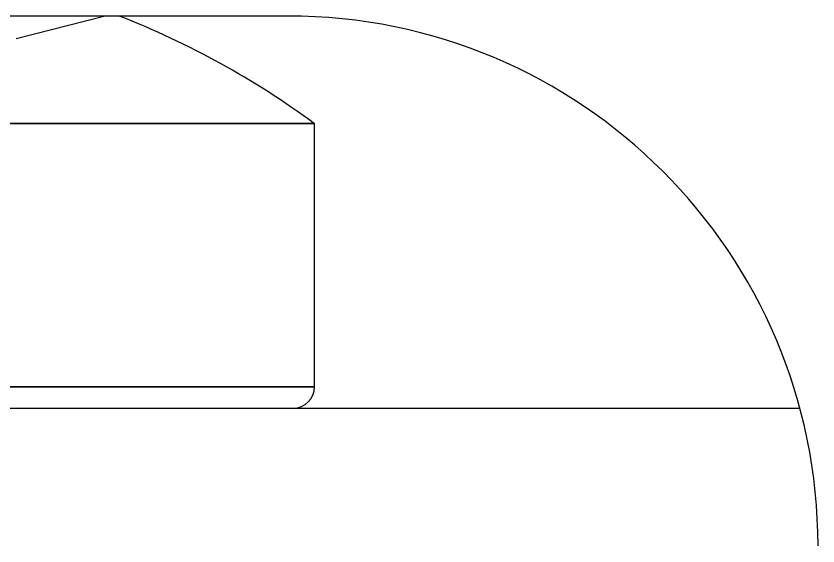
# Model space of a CAD drawing. Header units: millimetres. Extents: x 256 to 2599, y 626 to 1192.
# Drawn here: x 1994.28 to 1995.477, y 770.541 to 771.333 of the extents above; entities that cross this region are included whole.
import ezdxf

# ---------------------------------------------------------------- set-up
doc = ezdxf.new("R2010")
doc.units = ezdxf.units.MM
doc.layers.add('MAIN-1', color=7, linetype='Continuous')
doc.layers.add('MAIN-2', color=7, linetype='Continuous')

msp = doc.modelspace()

# ---------------------------------------------------------------- linework, layer by layer
at = {"layer": 'MAIN-1'}
msp.add_line((1994.6858, 771.3326), (1985.8192, 771.3326), dxfattribs=at)
msp.add_arc((1994.6858, 770.5409), 0.7917, 0, 90, dxfattribs=at)
at = {"layer": 'MAIN-2'}
for p, q in [((1994.2797, 771.2988), (1994.4109, 771.3326)), ((1994.2797, 771.2988), (1994.4109, 771.3326)), ((1994.6858, 771.3326), (1994.6858, 771.3326)), ((1994.6858, 771.3326), (1994.6858, 771.3326)), ((1994.6858, 771.3326), (1994.6858, 771.3326)), ((1994.7253, 771.1718), (1993.9733, 771.1718)), ((1993.9733, 771.1718), (1994.7253, 771.1718)), ((1994.7253, 771.1718), (1993.9733, 771.1718)), ((1993.9733, 771.1718), (1994.7253, 771.1718)), ((1994.7253, 770.7784), (1994.7253, 771.1718)), ((1994.7253, 770.7784), (1994.7253, 771.1718)), ((1993.9733, 770.7784), (1994.7253, 770.7784)), ((1994.7253, 770.7784), (1993.9733, 770.7784)), ((1993.9733, 770.7784), (1994.7253, 770.7784)), ((1994.7253, 770.7784), (1993.9733, 770.7784)), ((1993.9733, 770.7467), (1995.4502, 770.7467))]:
    msp.add_line(p, q, dxfattribs=at)
for centre, radius, start, end in [((1993.9733, 770.1525), 1.2667, 53.5764, 68.6846), ((1994.6937, 770.7784), 0.0317, 270, 0), ((1994.6937, 770.7784), 0.0317, 270, 0)]:
    msp.add_arc(centre, radius, start, end, dxfattribs=at)

doc.saveas('drawing.dxf')
